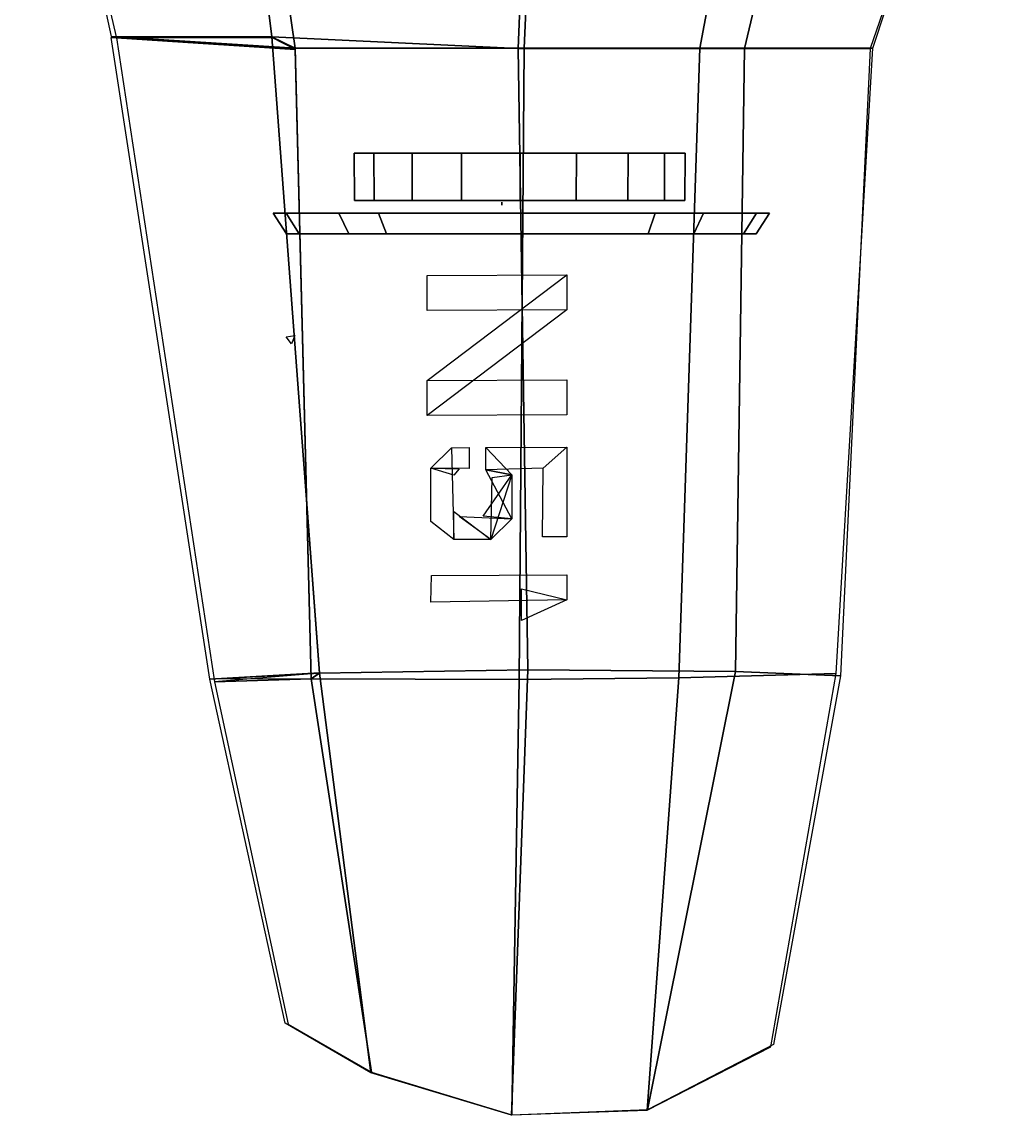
# Model space of a CAD drawing. Header units: metres. Extents: x -69.1 to 3.1, y -45.7 to 47.
# Drawn here: x -41.96 to -13.97, y -45.7 to -14.55 of the extents above; entities that cross this region are included whole.
import ezdxf

# ---------------------------------------------------------------- set-up
doc = ezdxf.new("R2010")
doc.units = ezdxf.units.M

msp = doc.modelspace()

# ---------------------------------------------------------------- linework, layer by layer
at = {"layer": 'AileG1', "color": 55}
for points in [[(-33.7188, -33.269154, 13.468589), (-27.788023, -33.291241, 13.346766), (-27.647533, -15.295875, 11.521435), (-34.176884, -15.295875, 11.644264)], [(-27.788023, -33.291241, 13.346766), (-23.242054, -33.239769, 13.630701), (-22.642756, -15.295875, 11.80772), (-27.647533, -15.295875, 11.521435)], [(-23.242054, -33.239769, 13.630701), (-18.760824, -33.120522, 14.288976), (-17.709246, -15.295875, 12.47144), (-22.642756, -15.295875, 11.80772)], [(-34.371361, -43.112064, 15.00917), (-32.001472, -44.480415, 15.010395), (-33.7188, -33.269154, 13.468589), (-36.469173, -33.352879, 13.726016)], [(-32.001472, -44.480415, 15.010395), (-27.998816, -45.697807, 15.010653), (-27.788023, -33.291241, 13.346766), (-33.7188, -33.269154, 13.468589)], [(-27.998816, -45.697807, 15.010653), (-24.14126, -45.564034, 15.010051), (-23.242054, -33.239769, 13.630701), (-27.788023, -33.291241, 13.346766)], [(-24.14126, -45.564034, 15.010051), (-20.618645, -43.753948, 15.008656), (-18.760824, -33.120522, 14.288976), (-23.242054, -33.239769, 13.630701)]]:
    msp.add_3dface(points, dxfattribs=at)
at = {"layer": 'AileG2', "color": 54}
for points in [[(-34.176884, -15.295875, 11.644264), (-39.410755, -14.965874, 12.068824), (-34.838573, -14.975877, 13.259219)], [(-33.7188, -33.269154, 13.468589), (-34.176884, -15.295875, 11.644264), (-34.838573, -14.975877, 13.259219), (-33.478909, -33.10825, 14.453773)], [(-27.539585, -33.015606, 15.076373), (-33.478909, -33.10825, 14.453773), (-34.838566, -14.975877, 13.259219), (-27.818157, -15.305876, 14.323941)], [(-21.629488, -33.055286, 14.914497), (-27.539585, -33.015606, 15.076373), (-27.818157, -15.305876, 14.323941), (-21.368446, -15.305876, 14.047113)], [(-18.632193, -33.187283, 13.968145), (-21.629488, -33.055286, 14.914497), (-21.368446, -15.305876, 14.047113), (-17.791922, -15.305876, 12.428736)], [(-30.409954, -22.76996, 14.207734), (-30.409954, -21.771164, 14.158667), (-26.429216, -21.751926, 14.550273), (-26.429216, -22.750721, 14.59934)], [(-30.409954, -25.766346, 14.354938), (-30.409954, -24.767548, 14.30587), (-26.429216, -21.751926, 14.550273), (-26.429216, -22.750721, 14.59934)], [(-30.409954, -24.767548, 14.30587), (-26.429216, -24.748314, 14.697476), (-26.429216, -25.747107, 14.746544), (-30.409954, -25.766346, 14.354938)], [(-29.215736, -27.278742, 14.547002), (-30.310436, -27.264057, 14.438329), (-29.713326, -26.681871, 14.468611), (-29.215736, -26.679466, 14.517562)], [(-29.713326, -26.681871, 14.468611), (-29.653614, -29.298426, 14.603043), (-30.310436, -28.782228, 14.512912), (-30.310436, -27.264057, 14.438329)], [(-28.738047, -26.677156, 14.564555), (-26.429218, -26.666, 14.791686), (-27.105942, -27.268547, 14.754553), (-28.738045, -27.316387, 14.595958)], [(-28.001606, -27.452658, 14.675274), (-28.738045, -27.316387, 14.595958), (-28.738047, -26.677156, 14.564555)], [(-26.429218, -26.666, 14.791686), (-26.42922, -29.222918, 14.917298), (-27.125847, -29.226284, 14.848768), (-27.105942, -27.268547, 14.754553)], [(-29.494387, -27.280088, 14.519589), (-29.653618, -27.460642, 14.512757), (-30.310436, -27.264057, 14.438329)], [(-28.001608, -28.711142, 14.7371), (-28.738045, -27.316387, 14.595958), (-28.001606, -27.452658, 14.675274)], [(-28.817661, -28.635181, 14.652895), (-28.001606, -27.452658, 14.675274), (-28.001608, -28.711142, 14.7371)], [(-28.598717, -29.293327, 14.706819), (-28.558912, -27.535257, 14.624374), (-28.001606, -27.452658, 14.675274)], [(-29.653618, -28.49939, 14.563787), (-28.598717, -29.293327, 14.706819), (-29.653614, -29.298426, 14.603043)], [(-29.494387, -28.638451, 14.586321), (-28.001608, -28.711142, 14.7371), (-28.598717, -29.293327, 14.706819)], [(-30.290535, -30.32028, 14.590434), (-26.42922, -30.301617, 14.970292), (-26.42922, -31.02075, 15.005621), (-30.31044, -31.07946, 14.625767)], [(-27.722961, -31.606304, 14.906808), (-27.722961, -30.70739, 14.862647), (-26.42922, -31.02075, 15.005621)], [(-28.008642, -45.702007, 15.006277), (-32.013359, -44.499031, 15.006664), (-33.478909, -33.10825, 14.453773), (-27.539585, -33.015606, 15.076373)], [(-24.132521, -45.547619, 15.006377), (-28.008642, -45.702007, 15.006277), (-27.539585, -33.015606, 15.076373), (-21.629488, -33.055286, 14.914497)], [(-32.013359, -44.499031, 15.006664), (-34.460232, -43.079742, 15.007091), (-36.607815, -33.276146, 13.768913), (-33.478909, -33.10825, 14.453773)], [(-36.469173, -33.352879, 13.726016), (-33.7188, -33.269154, 13.468589), (-33.478909, -33.10825, 14.453773)], [(-20.539776, -43.68589, 15.006967), (-24.132521, -45.547619, 15.006377), (-21.629488, -33.055286, 14.914497), (-18.632193, -33.187283, 13.968145)]]:
    msp.add_3dface(points, dxfattribs=at)
at = {"layer": 'AileG3', "color": 34}
for points in [[(-34.838573, -14.975877, 13.259219), (-39.268078, -14.975877, 12.088025), (-41.959999, -3.375875, 12.281466), (-36.230003, -3.755875, 13.201466)], [(-27.818157, -15.305876, 14.323941), (-34.838573, -14.975877, 13.259219), (-36.230003, -3.755875, 13.201466), (-27.370001, -4.245875, 15.201466)], [(-21.368446, -15.305876, 14.047113), (-27.818157, -15.305876, 14.323941), (-27.370001, -4.245875, 15.201466), (-18.75, -4.245875, 14.681465)], [(-17.791922, -15.305876, 12.428736), (-21.368446, -15.305876, 14.047113), (-18.75, -4.245875, 14.681465), (-13.970001, -4.245875, 11.641466)]]:
    msp.add_3dface(points, dxfattribs=at)
at = {"layer": 'AileG4', "color": 33}
for points in [[(-39.410755, -14.965874, 12.068824), (-34.176884, -15.295875, 11.644264), (-35.766563, -4.245875, 10.149022), (-41.930004, -3.375875, 12.301465)], [(-34.176884, -15.295875, 11.644264), (-27.647533, -15.295875, 11.521435), (-27.160002, -4.245875, 9.921465), (-35.766563, -4.245875, 10.149022)], [(-27.647533, -15.295875, 11.521435), (-22.642756, -15.295875, 11.80772), (-20.56303, -4.245875, 10.451844), (-27.160002, -4.245875, 9.921465)], [(-22.642756, -15.295875, 11.80772), (-17.709246, -15.295875, 12.47144), (-14.060001, -4.245875, 11.681465), (-20.56303, -4.245875, 10.451844)]]:
    msp.add_3dface(points, dxfattribs=at)
at = {"layer": 'CharniereGauche', "color": 41}
msp.add_3dface([(-28.28212, -19.759144, 11.761363), (-28.28212, -19.769144, 11.873862), (-28.28212, -19.689146, 11.761363)], dxfattribs=at)
at = {"layer": 'CharnInclinG', "color": 43}
msp.add_3dface([(-34.280407, -23.718298, 13.312474), (-34.432911, -23.518251, 13.312474), (-34.183414, -23.486204, 13.312474)], dxfattribs=at)
at = {"layer": 'EssieuD', "color": 3}
for points in [[(-21.039028, -20.58371, 0.073404), (-20.654858, -19.99371, -0.266595), (-34.801376, -19.99371, -0.266595), (-34.417206, -20.58371, 0.073404)], [(-34.417206, -20.58371, 0.073404), (-34.801376, -19.99371, -0.266595), (-34.426388, -19.99371, 1.610702), (-34.062584, -20.58371, 1.84874)], [(-34.801376, -19.99371, -0.266595), (-20.654858, -19.99371, -0.266595), (-21.029848, -19.99371, 1.734917)], [(-34.801376, -19.99371, -0.266595), (-21.029848, -19.99371, 1.734917), (-23.910242, -19.99371, 3.363781)], [(-34.801376, -19.99371, -0.266595), (-23.910242, -19.99371, 3.363781), (-22.532152, -19.99371, 12.253405)], [(-31.794428, -19.99371, 3.241908), (-34.426388, -19.99371, 1.610702), (-34.801376, -19.99371, -0.266595)], [(-31.794428, -19.99371, 3.241908), (-34.801376, -19.99371, -0.266595), (-22.532152, -19.99371, 12.253405)], [(-34.062584, -20.58371, 1.84874), (-34.426388, -19.99371, 1.610702), (-31.794428, -19.99371, 3.241908), (-31.573572, -20.58371, 3.39135)], [(-31.573572, -20.58371, 3.39135), (-31.794428, -19.99371, 3.241908), (-32.924084, -19.99371, 12.002626), (-32.641876, -20.58371, 11.676248)], [(-32.641876, -20.58371, 11.676248), (-32.924084, -19.99371, 12.002626), (-22.532152, -19.99371, 12.253405), (-22.814362, -20.58371, 11.913404)], [(-22.532152, -19.99371, 12.253405), (-32.924084, -19.99371, 12.002626), (-31.794428, -19.99371, 3.241908)], [(-22.814362, -20.58371, 11.913404), (-22.532152, -19.99371, 12.253405), (-23.910242, -19.99371, 3.363781), (-24.117603, -20.58371, 3.506604)], [(-24.117603, -20.58371, 3.506604), (-23.910242, -19.99371, 3.363781), (-21.029848, -19.99371, 1.734917), (-21.393652, -20.58371, 1.966209)], [(-21.393652, -20.58371, 1.966209), (-21.029848, -19.99371, 1.734917), (-20.654858, -19.99371, -0.266595), (-21.039028, -20.58371, 0.073404)], [(-31.573572, -20.58371, 3.39135), (-21.039028, -20.58371, 0.073404), (-34.417206, -20.58371, 0.073404)], [(-31.573572, -20.58371, 3.39135), (-34.417206, -20.58371, 0.073404), (-34.062584, -20.58371, 1.84874)], [(-31.573572, -20.58371, 3.39135), (-32.641876, -20.58371, 11.676248), (-22.814362, -20.58371, 11.913404)], [(-31.573572, -20.58371, 3.39135), (-22.814362, -20.58371, 11.913404), (-24.117603, -20.58371, 3.506604)], [(-31.573572, -20.58371, 3.39135), (-24.117603, -20.58371, 3.506604), (-21.393652, -20.58371, 1.966209)], [(-31.573572, -20.58371, 3.39135), (-21.393652, -20.58371, 1.966209), (-21.039028, -20.58371, 0.073404)]]:
    msp.add_3dface(points, dxfattribs=at)
at = {"layer": 'RoueD', "color": 4}
for points in [[(-30.840969, -18.283712, 5.23336), (-30.834362, -19.633713, 5.225735), (-32.479595, -19.633713, 2.402844), (-32.489754, -18.283712, 2.404373)], [(-32.489754, -18.283712, 2.404373), (-32.479595, -19.633713, 2.402844), (-31.9254, -19.633713, -0.817148), (-31.934362, -18.283712, -0.822573)], [(-29.434664, -18.283712, -2.937561), (-30.840969, -18.283712, 5.23336), (-32.489754, -18.283712, 2.404373)], [(-29.434664, -18.283712, -2.937561), (-32.489754, -18.283712, 2.404373), (-31.934362, -18.283712, -0.822573)], [(-31.934362, -18.283712, -0.822573), (-31.9254, -19.633713, -0.817148), (-29.431089, -19.633713, -2.927578), (-29.434664, -18.283712, -2.937561)], [(-27.759485, -18.283712, 6.34067), (-27.759521, -19.633713, 6.330657), (-30.834362, -19.633713, 5.225735), (-30.840969, -18.283712, 5.23336)], [(-29.434664, -18.283712, -2.937561), (-27.759485, -18.283712, 6.34067), (-30.840969, -18.283712, 5.23336)], [(-29.434664, -18.283712, -2.937561), (-29.431089, -19.633713, -2.927578), (-26.163774, -19.633713, -2.940949), (-26.160295, -18.283712, -2.950961)], [(-29.434664, -18.283712, -2.937561), (-26.160295, -18.283712, -2.950961), (-23.643373, -18.283712, -0.856503)], [(-29.434664, -18.283712, -2.937561), (-23.643373, -18.283712, -0.856503), (-23.061588, -18.283712, 2.365793)], [(-29.434664, -18.283712, -2.937561), (-23.061588, -18.283712, 2.365793), (-24.687168, -18.283712, 5.208179)], [(-29.434664, -18.283712, -2.937561), (-24.687168, -18.283712, 5.208179), (-27.759485, -18.283712, 6.34067)], [(-24.687168, -18.283712, 5.208179), (-24.693825, -19.633713, 5.200607), (-27.759521, -19.633713, 6.330657), (-27.759485, -18.283712, 6.34067)], [(-26.160295, -18.283712, -2.950961), (-26.163774, -19.633713, -2.940949), (-23.652277, -19.633713, -0.851004), (-23.643373, -18.283712, -0.856503)], [(-23.061588, -18.283712, 2.365793), (-23.071747, -19.633713, 2.364347), (-24.693825, -19.633713, 5.200607), (-24.687168, -18.283712, 5.208179)], [(-23.643373, -18.283712, -0.856503), (-23.652277, -19.633713, -0.851004), (-23.071747, -19.633713, 2.364347), (-23.061588, -18.283712, 2.365793)], [(-31.9254, -19.633713, -0.817148), (-32.479595, -19.633713, 2.402844), (-30.834362, -19.633713, 5.225735)], [(-31.9254, -19.633713, -0.817148), (-30.834362, -19.633713, 5.225735), (-27.759521, -19.633713, 6.330657)], [(-31.9254, -19.633713, -0.817148), (-27.759521, -19.633713, 6.330657), (-24.693825, -19.633713, 5.200607)], [(-31.9254, -19.633713, -0.817148), (-24.693825, -19.633713, 5.200607), (-23.071747, -19.633713, 2.364347)], [(-31.9254, -19.633713, -0.817148), (-23.071747, -19.633713, 2.364347), (-23.652277, -19.633713, -0.851004)], [(-31.9254, -19.633713, -0.817148), (-23.652277, -19.633713, -0.851004), (-26.163774, -19.633713, -2.940949)], [(-31.9254, -19.633713, -0.817148), (-26.163774, -19.633713, -2.940949), (-29.431089, -19.633713, -2.927578)]]:
    msp.add_3dface(points, dxfattribs=at)
at = {"layer": 'VolInclinG', "color": 49}
for points in [[(-36.607815, -33.27552, 13.750651), (-39.410755, -14.996562, 12.250357), (-34.838573, -14.988496, 12.986444), (-33.478909, -33.097282, 14.169875)], [(-34.176884, -15.332907, 11.996015), (-34.838573, -14.988496, 12.986444), (-39.268078, -15.006269, 12.262472)], [(-34.176884, -15.332907, 11.996015), (-39.268078, -15.006269, 12.262472), (-36.469173, -33.352879, 13.726016), (-33.7188, -33.27309, 13.564833)], [(-33.478909, -33.097282, 14.169875), (-33.7188, -33.27309, 13.564833), (-36.607815, -33.27552, 13.750651)]]:
    msp.add_3dface(points, dxfattribs=at)

doc.saveas('drawing.dxf')
